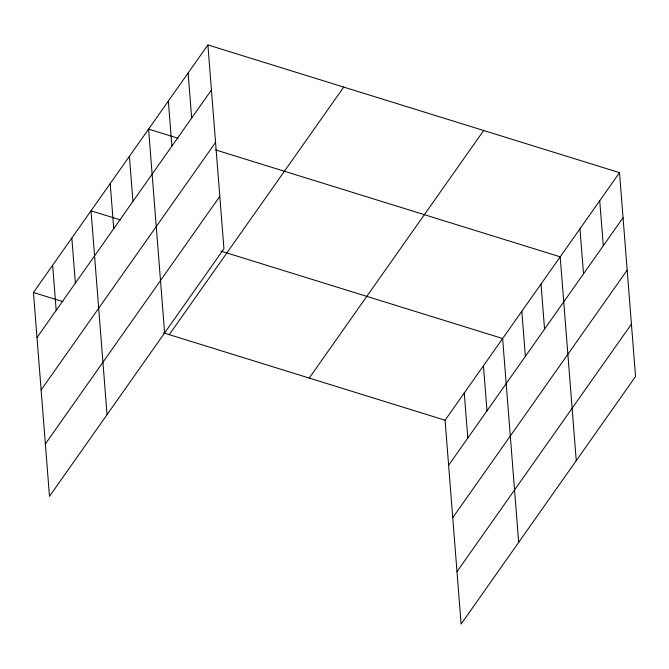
<?xml version="1.0" encoding="UTF-8"?>
<svg xmlns="http://www.w3.org/2000/svg" width="669" height="669" viewBox="0 0 669 669"><rect width="100%" height="100%" fill="white"/><g stroke="black" fill="none" stroke-linecap="round" stroke-linejoin="round"><path stroke-width="1" d="M207.892 44.932L223.931 248.776L49.489 496.348L33.45 292.504L207.892 44.932L619.511 172.652L635.55 376.496L461.108 624.068L445.069 420.224L619.511 172.652M36.996 337.569L211.437 89.997M41.118 389.968L215.56 142.388M45.367 443.948L219.808 196.377M169.282 334.651L343.724 87.079M309.237 378.077L483.67 130.505M448.615 465.29L623.056 217.709M452.737 517.681L627.179 270.109M456.986 571.669L631.427 324.097M178.105 138.266L148.577 129.109L164.624 332.953M215.51 149.873L560.196 256.829L576.243 460.673M120.545 219.967L91.017 210.802L107.057 414.646M220.946 251.118L502.636 338.522L518.676 542.367M33.45 292.504L62.978 301.669M163.378 332.819L445.069 420.224M599.733 200.708L603.287 245.774M579.964 228.765L583.51 273.83M541.012 284.057L544.558 329.123M521.82 311.294L525.366 356.351M483.444 365.759L486.99 410.816M464.261 392.987L467.807 438.053M188.114 72.988L191.668 118.053M168.345 101.052L171.891 146.11M129.393 156.337L132.939 201.402M110.201 183.574L113.747 228.631M71.826 238.039L75.371 283.104M52.642 265.275L56.188 310.332"/></g></svg>
